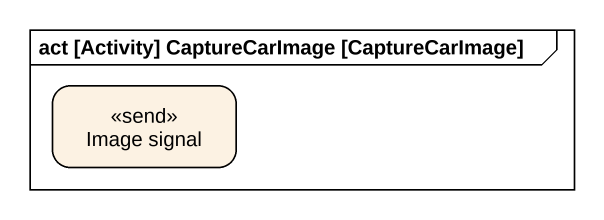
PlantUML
@startuml
mainframe act [Activity] CaptureCarImage [CaptureCarImage]
hide empty description
state "Image signal" as Image_signal <<send>>
@enduml
